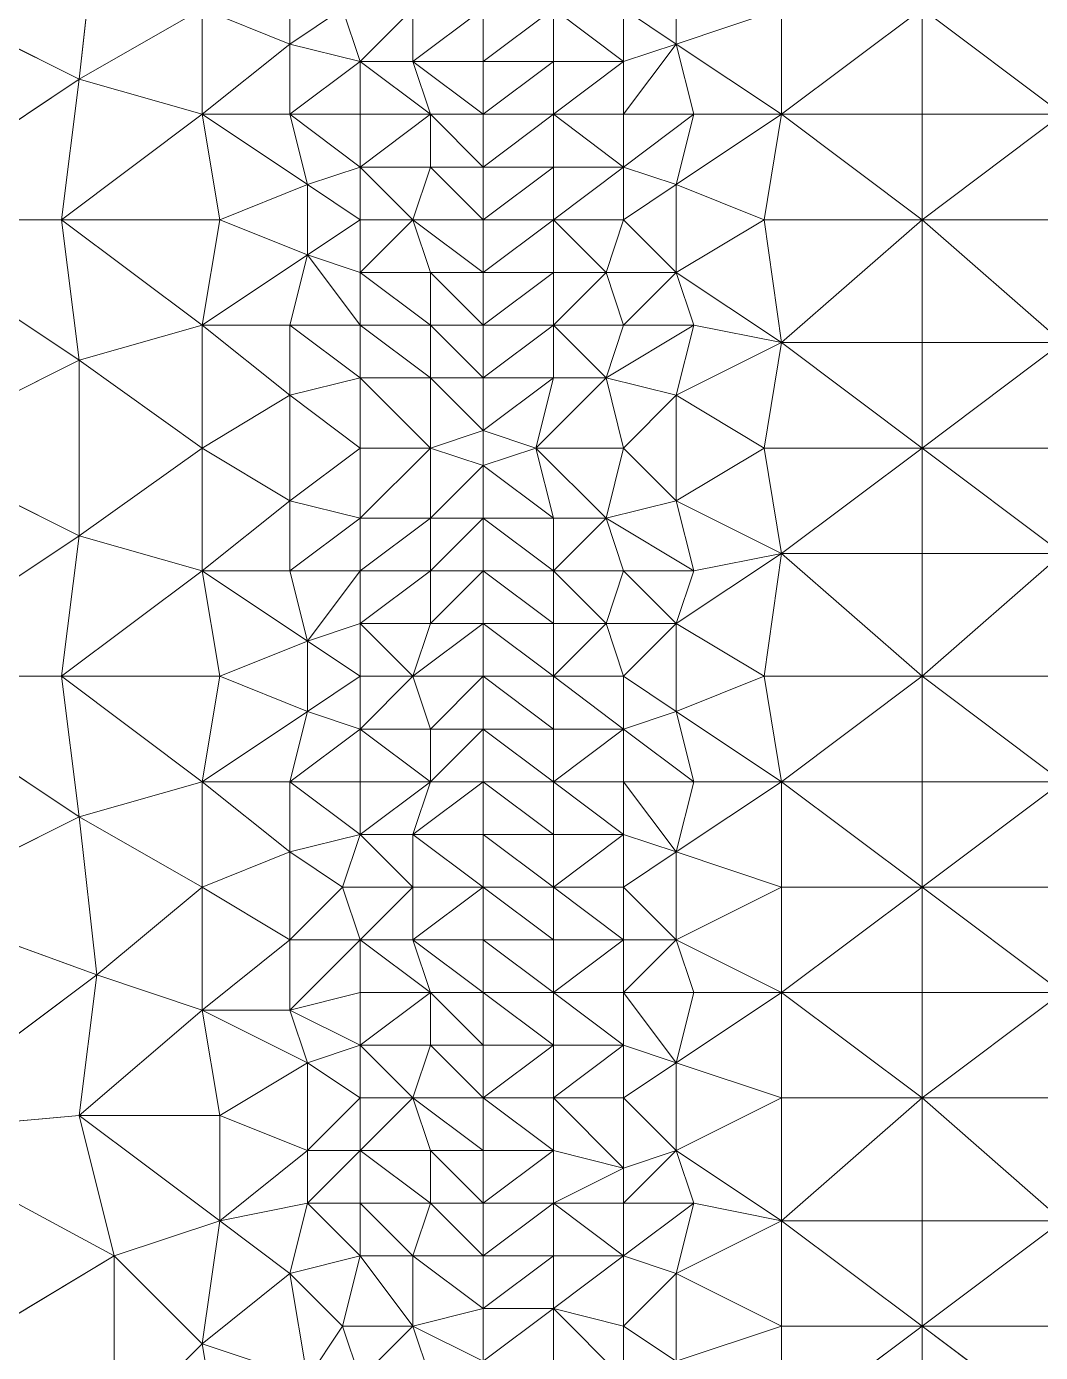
# Model space of a CAD drawing. Header units: metres. Extents: x 0 to 8, y 0 to 4.
# Drawn here: x 0.74 to 1.317, y 2.485 to 3.24 of the extents above; entities that cross this region are included whole.
import ezdxf

# ---------------------------------------------------------------- set-up
doc = ezdxf.new("R2010")
doc.units = ezdxf.units.M
doc.header["$MEASUREMENT"] = 0
for name, color, linetype, lineweight in [('DL_FE_MESH', 134, 'Continuous', 0), ('DL_FE_MESH_CELLS_4', 132, 'Continuous', 0), ('DL_FE_MESH_CELLS_6', 132, 'Continuous', 0), ('DL_TOPOLOGY', 7, 'Continuous', 0)]:
    doc.layers.add(name, color=color, linetype=linetype, lineweight=lineweight)

msp = doc.modelspace()

# ---------------------------------------------------------------- linework, layer by layer
at = {"layer": 'DL_FE_MESH'}
for p, q in [((0.78, 3.3), (0.77, 3.21)), ((0.89, 3.28), (0.89, 3.23)), ((1.11, 3.28), (1.11, 3.23)), ((0.77, 3.21), (0.67, 3.26)), ((0.77, 3.21), (0.84, 3.25)), ((0.84, 3.19), (0.84, 3.25)), ((0.89, 3.23), (0.84, 3.25)), ((0.89, 3.23), (0.92, 3.25)), ((0.93, 3.22), (0.92, 3.25)), ((0.96, 3.25), (0.93, 3.22)), ((0.96, 3.22), (1, 3.25)), ((0.96, 3.25), (0.96, 3.22)), ((1.04, 3.25), (1, 3.22)), ((1.04, 3.22), (1.04, 3.25)), ((1.08, 3.22), (1.04, 3.25)), ((1.08, 3.22), (1.08, 3.25)), ((1.11, 3.23), (1.08, 3.25)), ((1.11, 3.23), (1.17, 3.25)), ((1.17, 3.19), (1.17, 3.25)), ((1.25, 3.25), (1.17, 3.19)), ((1.25, 3.19), (1.25, 3.25)), ((1.33, 3.19), (1.25, 3.25)), ((0.89, 3.23), (0.84, 3.19)), ((0.89, 3.19), (0.89, 3.23)), ((0.93, 3.22), (0.89, 3.23)), ((1.08, 3.22), (1.11, 3.23)), ((1.11, 3.23), (1.08, 3.19)), ((1.12, 3.19), (1.11, 3.23)), ((1.17, 3.19), (1.11, 3.23)), ((0.93, 3.22), (0.89, 3.19)), ((0.93, 3.19), (0.93, 3.22)), ((0.93, 3.22), (0.96, 3.22)), ((0.97, 3.19), (0.93, 3.22)), ((1, 3.22), (0.96, 3.22)), ((0.96, 3.22), (1, 3.19)), ((0.96, 3.22), (0.97, 3.19)), ((1, 3.22), (1.04, 3.22)), ((1.04, 3.22), (1, 3.19)), ((1.04, 3.19), (1.04, 3.22)), ((1.04, 3.22), (1.08, 3.22)), ((1.08, 3.22), (1.04, 3.19)), ((1.08, 3.19), (1.08, 3.22)), ((0.65, 3.13), (0.77, 3.21)), ((0.77, 3.21), (0.76, 3.13)), ((0.84, 3.19), (0.77, 3.21)), ((0.84, 3.19), (0.76, 3.13)), ((0.85, 3.13), (0.84, 3.19)), ((0.84, 3.19), (0.89, 3.19)), ((0.9, 3.15), (0.84, 3.19)), ((0.9, 3.15), (0.89, 3.19)), ((0.89, 3.19), (0.93, 3.19)), ((0.93, 3.16), (0.89, 3.19)), ((0.93, 3.16), (0.93, 3.19)), ((0.93, 3.19), (0.97, 3.19)), ((0.97, 3.19), (0.93, 3.16)), ((1, 3.19), (0.97, 3.19)), ((0.97, 3.19), (1, 3.16)), ((0.97, 3.19), (0.97, 3.16)), ((1, 3.19), (1.04, 3.19)), ((1.04, 3.19), (1, 3.16)), ((1.04, 3.16), (1.04, 3.19)), ((1.04, 3.19), (1.08, 3.19)), ((1.08, 3.16), (1.04, 3.19)), ((1.08, 3.16), (1.08, 3.19)), ((1.08, 3.19), (1.12, 3.19)), ((1.12, 3.19), (1.08, 3.16)), ((1.11, 3.15), (1.12, 3.19)), ((1.11, 3.15), (1.17, 3.19)), ((1.12, 3.19), (1.17, 3.19)), ((1.16, 3.13), (1.17, 3.19)), ((1.17, 3.19), (1.25, 3.19)), ((1.25, 3.13), (1.17, 3.19)), ((1.25, 3.13), (1.25, 3.19)), ((1.25, 3.19), (1.33, 3.19)), ((1.33, 3.19), (1.25, 3.13)), ((0.9, 3.15), (0.93, 3.16)), ((0.93, 3.13), (0.93, 3.16)), ((0.93, 3.16), (0.97, 3.16)), ((0.96, 3.13), (0.93, 3.16)), ((0.97, 3.16), (0.96, 3.13)), ((1, 3.16), (0.97, 3.16)), ((0.97, 3.16), (1, 3.13)), ((1, 3.16), (1.04, 3.16)), ((1.04, 3.16), (1, 3.13)), ((1.04, 3.13), (1.04, 3.16)), ((1.04, 3.16), (1.08, 3.16)), ((1.08, 3.16), (1.04, 3.13)), ((1.08, 3.13), (1.08, 3.16)), ((1.08, 3.16), (1.11, 3.15)), ((0.85, 3.13), (0.9, 3.15)), ((0.9, 3.15), (0.9, 3.11)), ((0.93, 3.13), (0.9, 3.15)), ((1.08, 3.13), (1.11, 3.15)), ((1.11, 3.15), (1.11, 3.1)), ((1.16, 3.13), (1.11, 3.15)), ((0.65, 3.13), (0.76, 3.13)), ((0.77, 3.05), (0.65, 3.13)), ((0.76, 3.13), (0.85, 3.13)), ((0.77, 3.05), (0.76, 3.13)), ((0.84, 3.07), (0.76, 3.13)), ((0.84, 3.07), (0.85, 3.13)), ((0.9, 3.11), (0.85, 3.13)), ((0.9, 3.11), (0.93, 3.13)), ((0.93, 3.1), (0.93, 3.13)), ((0.93, 3.13), (0.96, 3.13)), ((0.96, 3.13), (0.93, 3.1)), ((1, 3.13), (0.96, 3.13)), ((0.96, 3.13), (1, 3.1)), ((0.96, 3.13), (0.97, 3.1)), ((1, 3.13), (1.04, 3.13)), ((1.04, 3.13), (1, 3.1)), ((1.04, 3.1), (1.04, 3.13)), ((1.04, 3.13), (1.08, 3.13)), ((1.07, 3.1), (1.04, 3.13)), ((1.07, 3.1), (1.08, 3.13)), ((1.11, 3.1), (1.08, 3.13)), ((1.11, 3.1), (1.16, 3.13)), ((1.17, 3.06), (1.16, 3.13)), ((1.16, 3.13), (1.25, 3.13)), ((1.25, 3.13), (1.17, 3.06)), ((1.25, 3.06), (1.25, 3.13)), ((1.25, 3.13), (1.34, 3.13)), ((1.33, 3.06), (1.25, 3.13)), ((0.84, 3.07), (0.9, 3.11)), ((0.89, 3.07), (0.9, 3.11)), ((0.93, 3.07), (0.9, 3.11)), ((0.93, 3.1), (0.9, 3.11)), ((0.93, 3.07), (0.93, 3.1)), ((0.93, 3.1), (0.97, 3.1)), ((0.97, 3.07), (0.93, 3.1)), ((1, 3.1), (0.97, 3.1)), ((0.97, 3.1), (1, 3.07)), ((0.97, 3.1), (0.97, 3.07)), ((1, 3.1), (1.04, 3.1)), ((1.04, 3.1), (1, 3.07)), ((1.04, 3.07), (1.04, 3.1)), ((1.04, 3.1), (1.07, 3.1)), ((1.07, 3.1), (1.04, 3.07)), ((1.08, 3.07), (1.07, 3.1)), ((1.07, 3.1), (1.11, 3.1)), ((1.11, 3.1), (1.08, 3.07)), ((1.12, 3.07), (1.11, 3.1)), ((1.17, 3.06), (1.11, 3.1)), ((0.77, 3.05), (0.84, 3.07)), ((0.84, 3), (0.84, 3.07)), ((0.84, 3.07), (0.89, 3.07)), ((0.89, 3.03), (0.84, 3.07)), ((0.89, 3.03), (0.89, 3.07)), ((0.89, 3.07), (0.93, 3.07)), ((0.93, 3.04), (0.89, 3.07)), ((0.93, 3.04), (0.93, 3.07)), ((0.93, 3.07), (0.97, 3.07)), ((0.97, 3.04), (0.93, 3.07)), ((1, 3.07), (0.97, 3.07)), ((0.97, 3.07), (1, 3.04)), ((0.97, 3.07), (0.97, 3.04)), ((1, 3.07), (1.04, 3.07)), ((1.04, 3.07), (1, 3.04)), ((1.04, 3.04), (1.04, 3.07)), ((1.04, 3.07), (1.08, 3.07)), ((1.07, 3.04), (1.04, 3.07)), ((1.07, 3.04), (1.08, 3.07)), ((1.12, 3.07), (1.07, 3.04)), ((1.08, 3.07), (1.12, 3.07)), ((1.11, 3.03), (1.12, 3.07)), ((1.12, 3.07), (1.17, 3.06)), ((1.11, 3.03), (1.17, 3.06)), ((1.16, 3), (1.17, 3.06)), ((1.17, 3.06), (1.25, 3.06)), ((1.25, 3), (1.17, 3.06)), ((1.25, 3), (1.25, 3.06)), ((1.25, 3.06), (1.33, 3.06)), ((1.33, 3.06), (1.25, 3)), ((0.67, 3), (0.77, 3.05)), ((0.77, 3.05), (0.77, 2.95)), ((0.84, 3), (0.77, 3.05)), ((0.89, 3.03), (0.93, 3.04)), ((0.93, 3), (0.93, 3.04)), ((0.93, 3.04), (0.97, 3.04)), ((0.97, 3), (0.93, 3.04)), ((0.97, 3.04), (1, 3.01)), ((1, 3.04), (0.97, 3.04)), ((0.97, 3.04), (0.97, 3)), ((1, 3.04), (1.04, 3.04)), ((1, 3.01), (1.04, 3.04)), ((1.03, 3), (1.04, 3.04)), ((1.07, 3.04), (1.03, 3)), ((1.04, 3.04), (1.07, 3.04)), ((1.08, 3), (1.07, 3.04)), ((1.07, 3.04), (1.11, 3.03)), ((0.84, 3), (0.89, 3.03)), ((0.89, 3.03), (0.89, 2.97)), ((0.93, 3), (0.89, 3.03)), ((1.08, 3), (1.11, 3.03)), ((1.11, 3.03), (1.11, 2.97)), ((1.16, 3), (1.11, 3.03)), ((1, 3.01), (0.97, 3)), ((1, 3.01), (1.03, 3)), ((0.67, 3), (0.77, 2.95)), ((0.77, 2.95), (0.84, 3)), ((0.84, 2.93), (0.84, 3)), ((0.84, 3), (0.89, 2.97)), ((0.89, 2.97), (0.93, 3)), ((0.93, 2.96), (0.93, 3)), ((0.93, 3), (0.97, 3)), ((0.97, 3), (0.93, 2.96)), ((1, 2.99), (0.97, 3)), ((0.97, 3), (0.97, 2.96)), ((1, 2.99), (1.03, 3)), ((1.04, 2.96), (1.03, 3)), ((1.03, 3), (1.08, 3)), ((1.07, 2.96), (1.03, 3)), ((1.07, 2.96), (1.08, 3)), ((1.11, 2.97), (1.08, 3)), ((1.11, 2.97), (1.16, 3)), ((1.17, 2.94), (1.16, 3)), ((1.16, 3), (1.25, 3)), ((1.25, 3), (1.17, 2.94)), ((1.25, 2.94), (1.25, 3)), ((1.25, 3), (1.34, 3)), ((1.33, 2.94), (1.25, 3)), ((1, 2.99), (0.97, 2.96)), ((1.04, 2.96), (1, 2.99)), ((0.84, 2.93), (0.89, 2.97)), ((0.89, 2.93), (0.89, 2.97)), ((0.93, 2.96), (0.89, 2.97)), ((1.07, 2.96), (1.11, 2.97)), ((1.12, 2.93), (1.11, 2.97)), ((1.17, 2.94), (1.11, 2.97)), ((0.93, 2.96), (0.89, 2.93)), ((0.93, 2.93), (0.93, 2.96)), ((0.93, 2.96), (0.97, 2.96)), ((0.97, 2.96), (0.93, 2.93)), ((0.97, 2.93), (1, 2.96)), ((1, 2.96), (0.97, 2.96)), ((0.97, 2.96), (0.97, 2.93)), ((1, 2.96), (1.04, 2.96)), ((1.04, 2.93), (1, 2.96)), ((1.04, 2.93), (1.04, 2.96)), ((1.04, 2.96), (1.07, 2.96)), ((1.07, 2.96), (1.04, 2.93)), ((1.08, 2.93), (1.07, 2.96)), ((1.12, 2.93), (1.07, 2.96)), ((0.77, 2.95), (0.65, 2.87)), ((0.76, 2.87), (0.77, 2.95)), ((0.84, 2.93), (0.77, 2.95)), ((1.11, 2.9), (1.17, 2.94)), ((1.12, 2.93), (1.17, 2.94)), ((1.16, 2.87), (1.17, 2.94)), ((1.17, 2.94), (1.25, 2.94)), ((1.25, 2.87), (1.17, 2.94)), ((1.25, 2.87), (1.25, 2.94)), ((1.25, 2.94), (1.33, 2.94)), ((1.33, 2.94), (1.25, 2.87)), ((0.84, 2.93), (0.76, 2.87)), ((0.85, 2.87), (0.84, 2.93)), ((0.84, 2.93), (0.89, 2.93)), ((0.9, 2.89), (0.84, 2.93)), ((0.9, 2.89), (0.89, 2.93)), ((0.89, 2.93), (0.93, 2.93)), ((0.93, 2.93), (0.9, 2.89)), ((0.93, 2.9), (0.93, 2.93)), ((0.93, 2.93), (0.97, 2.93)), ((0.97, 2.93), (0.93, 2.9)), ((0.97, 2.9), (1, 2.93)), ((1, 2.93), (0.97, 2.93)), ((0.97, 2.93), (0.97, 2.9)), ((1, 2.93), (1.04, 2.93)), ((1.04, 2.9), (1, 2.93)), ((1.04, 2.9), (1.04, 2.93)), ((1.04, 2.93), (1.08, 2.93)), ((1.07, 2.9), (1.04, 2.93)), ((1.07, 2.9), (1.08, 2.93)), ((1.08, 2.93), (1.12, 2.93)), ((1.11, 2.9), (1.08, 2.93)), ((1.11, 2.9), (1.12, 2.93)), ((0.9, 2.89), (0.93, 2.9)), ((0.93, 2.87), (0.93, 2.9)), ((0.93, 2.9), (0.97, 2.9)), ((0.96, 2.87), (0.93, 2.9)), ((0.96, 2.87), (1, 2.9)), ((0.97, 2.9), (0.96, 2.87)), ((1, 2.9), (0.97, 2.9)), ((1, 2.9), (1.04, 2.9)), ((1.04, 2.87), (1, 2.9)), ((1.04, 2.87), (1.04, 2.9)), ((1.04, 2.9), (1.07, 2.9)), ((1.07, 2.9), (1.04, 2.87)), ((1.08, 2.87), (1.07, 2.9)), ((1.07, 2.9), (1.11, 2.9)), ((1.08, 2.87), (1.11, 2.9)), ((1.11, 2.9), (1.11, 2.85)), ((1.16, 2.87), (1.11, 2.9)), ((0.85, 2.87), (0.9, 2.89)), ((0.9, 2.89), (0.9, 2.85)), ((0.93, 2.87), (0.9, 2.89)), ((0.65, 2.87), (0.76, 2.87)), ((0.77, 2.79), (0.65, 2.87)), ((0.76, 2.87), (0.77, 2.79)), ((0.84, 2.81), (0.76, 2.87)), ((0.85, 2.87), (0.76, 2.87)), ((0.84, 2.81), (0.85, 2.87)), ((0.9, 2.85), (0.85, 2.87)), ((0.9, 2.85), (0.93, 2.87)), ((0.93, 2.84), (0.93, 2.87)), ((0.93, 2.87), (0.96, 2.87)), ((0.96, 2.87), (0.93, 2.84)), ((1, 2.87), (0.96, 2.87)), ((0.96, 2.87), (0.97, 2.84)), ((0.97, 2.84), (1, 2.87)), ((1, 2.87), (1.04, 2.87)), ((1.04, 2.84), (1, 2.87)), ((1.04, 2.84), (1.04, 2.87)), ((1.04, 2.87), (1.08, 2.87)), ((1.08, 2.84), (1.04, 2.87)), ((1.08, 2.84), (1.08, 2.87)), ((1.11, 2.85), (1.08, 2.87)), ((1.11, 2.85), (1.16, 2.87)), ((1.17, 2.81), (1.16, 2.87)), ((1.16, 2.87), (1.25, 2.87)), ((1.25, 2.87), (1.17, 2.81)), ((1.25, 2.81), (1.25, 2.87)), ((1.25, 2.87), (1.34, 2.87)), ((1.33, 2.81), (1.25, 2.87)), ((0.84, 2.81), (0.9, 2.85)), ((0.89, 2.81), (0.9, 2.85)), ((0.93, 2.84), (0.9, 2.85)), ((1.08, 2.84), (1.11, 2.85)), ((1.12, 2.81), (1.11, 2.85)), ((1.17, 2.81), (1.11, 2.85)), ((0.93, 2.84), (0.89, 2.81)), ((0.93, 2.81), (0.93, 2.84)), ((0.93, 2.84), (0.97, 2.84)), ((0.97, 2.81), (0.93, 2.84)), ((0.97, 2.81), (1, 2.84)), ((1, 2.84), (0.97, 2.84)), ((0.97, 2.84), (0.97, 2.81)), ((1, 2.84), (1.04, 2.84)), ((1.04, 2.81), (1, 2.84)), ((1.04, 2.81), (1.04, 2.84)), ((1.04, 2.84), (1.08, 2.84)), ((1.08, 2.84), (1.04, 2.81)), ((1.08, 2.81), (1.08, 2.84)), ((1.12, 2.81), (1.08, 2.84)), ((0.77, 2.79), (0.84, 2.81)), ((0.84, 2.75), (0.84, 2.81)), ((0.84, 2.81), (0.89, 2.81)), ((0.89, 2.77), (0.84, 2.81)), ((0.89, 2.77), (0.89, 2.81)), ((0.89, 2.81), (0.93, 2.81)), ((0.93, 2.78), (0.89, 2.81)), ((0.93, 2.78), (0.93, 2.81)), ((0.93, 2.81), (0.97, 2.81)), ((0.97, 2.81), (0.93, 2.78)), ((0.96, 2.78), (1, 2.81)), ((0.97, 2.81), (0.96, 2.78)), ((1, 2.81), (0.97, 2.81)), ((1, 2.81), (1.04, 2.81)), ((1.04, 2.78), (1, 2.81)), ((1.04, 2.78), (1.04, 2.81)), ((1.04, 2.81), (1.08, 2.81)), ((1.08, 2.78), (1.04, 2.81)), ((1.08, 2.78), (1.08, 2.81)), ((1.08, 2.81), (1.12, 2.81)), ((1.11, 2.77), (1.08, 2.81)), ((1.11, 2.77), (1.12, 2.81)), ((1.17, 2.81), (1.11, 2.77)), ((1.12, 2.81), (1.17, 2.81)), ((1.17, 2.75), (1.17, 2.81)), ((1.17, 2.81), (1.25, 2.81)), ((1.25, 2.75), (1.17, 2.81)), ((1.25, 2.75), (1.25, 2.81)), ((1.25, 2.81), (1.33, 2.81)), ((1.33, 2.81), (1.25, 2.75)), ((0.67, 2.74), (0.77, 2.79)), ((0.77, 2.79), (0.78, 2.7)), ((0.84, 2.75), (0.77, 2.79)), ((0.89, 2.77), (0.93, 2.78)), ((0.92, 2.75), (0.93, 2.78)), ((0.93, 2.78), (0.96, 2.78)), ((0.96, 2.75), (0.93, 2.78)), ((1, 2.78), (0.96, 2.78)), ((0.96, 2.78), (1, 2.75)), ((0.96, 2.78), (0.96, 2.75)), ((1, 2.78), (1.04, 2.78)), ((1.04, 2.75), (1, 2.78)), ((1.04, 2.75), (1.04, 2.78)), ((1.04, 2.78), (1.08, 2.78)), ((1.08, 2.78), (1.04, 2.75)), ((1.08, 2.75), (1.08, 2.78)), ((1.08, 2.78), (1.11, 2.77)), ((0.84, 2.75), (0.89, 2.77)), ((0.89, 2.77), (0.89, 2.72)), ((0.92, 2.75), (0.89, 2.77)), ((1.08, 2.75), (1.11, 2.77)), ((1.11, 2.77), (1.11, 2.72)), ((1.17, 2.75), (1.11, 2.77)), ((0.78, 2.7), (0.84, 2.75)), ((0.84, 2.68), (0.84, 2.75)), ((0.89, 2.72), (0.84, 2.75)), ((0.89, 2.72), (0.92, 2.75)), ((0.93, 2.72), (0.92, 2.75)), ((0.92, 2.75), (0.96, 2.75)), ((0.96, 2.75), (0.93, 2.72)), ((0.96, 2.72), (1, 2.75)), ((1, 2.75), (0.96, 2.75)), ((0.96, 2.75), (0.96, 2.72)), ((1, 2.75), (1.04, 2.75)), ((1.04, 2.72), (1, 2.75)), ((1.04, 2.72), (1.04, 2.75)), ((1.04, 2.75), (1.08, 2.75)), ((1.08, 2.72), (1.04, 2.75)), ((1.08, 2.72), (1.08, 2.75)), ((1.11, 2.72), (1.08, 2.75)), ((1.11, 2.72), (1.17, 2.75)), ((1.17, 2.69), (1.17, 2.75)), ((1.17, 2.75), (1.25, 2.75)), ((1.25, 2.75), (1.17, 2.69)), ((1.25, 2.69), (1.25, 2.75)), ((1.25, 2.75), (1.33, 2.75)), ((1.33, 2.69), (1.25, 2.75)), ((0.78, 2.7), (0.67, 2.74)), ((0.89, 2.72), (0.84, 2.68)), ((0.93, 2.72), (0.89, 2.68)), ((0.89, 2.72), (0.89, 2.68)), ((0.93, 2.72), (0.89, 2.72)), ((0.93, 2.69), (0.93, 2.72)), ((0.97, 2.69), (0.93, 2.72)), ((0.96, 2.72), (0.93, 2.72)), ((0.97, 2.69), (0.96, 2.72)), ((1, 2.72), (0.96, 2.72)), ((0.96, 2.72), (1, 2.69)), ((1, 2.72), (1.04, 2.72)), ((1.04, 2.69), (1, 2.72)), ((1.08, 2.72), (1.04, 2.69)), ((1.04, 2.72), (1.04, 2.69)), ((1.08, 2.72), (1.04, 2.72)), ((1.08, 2.69), (1.08, 2.72)), ((1.11, 2.72), (1.08, 2.69)), ((1.11, 2.72), (1.08, 2.72)), ((1.12, 2.69), (1.11, 2.72)), ((1.17, 2.69), (1.11, 2.72)), ((0.66, 2.61), (0.78, 2.7)), ((0.78, 2.7), (0.77, 2.62)), ((0.84, 2.68), (0.78, 2.7)), ((0.89, 2.68), (0.93, 2.69)), ((0.93, 2.66), (0.93, 2.69)), ((0.93, 2.69), (0.97, 2.69)), ((0.97, 2.69), (0.93, 2.66)), ((0.97, 2.66), (0.97, 2.69)), ((1, 2.69), (0.97, 2.69)), ((0.97, 2.69), (1, 2.66)), ((1, 2.69), (1.04, 2.69)), ((1.04, 2.66), (1, 2.69)), ((1.04, 2.69), (1.08, 2.69)), ((1.04, 2.69), (1.04, 2.66)), ((1.08, 2.66), (1.04, 2.69)), ((1.08, 2.66), (1.08, 2.69)), ((1.08, 2.69), (1.12, 2.69)), ((1.11, 2.65), (1.08, 2.69)), ((1.11, 2.65), (1.12, 2.69)), ((1.17, 2.69), (1.11, 2.65)), ((1.12, 2.69), (1.17, 2.69)), ((1.17, 2.63), (1.17, 2.69)), ((1.17, 2.69), (1.25, 2.69)), ((1.25, 2.63), (1.17, 2.69)), ((1.25, 2.63), (1.25, 2.69)), ((1.25, 2.69), (1.33, 2.69)), ((1.33, 2.69), (1.25, 2.63)), ((0.84, 2.68), (0.77, 2.62)), ((0.85, 2.62), (0.84, 2.68)), ((0.84, 2.68), (0.89, 2.68)), ((0.9, 2.65), (0.84, 2.68)), ((0.89, 2.68), (0.9, 2.65)), ((0.93, 2.66), (0.89, 2.68)), ((0.9, 2.65), (0.93, 2.66)), ((0.93, 2.66), (0.97, 2.66)), ((0.93, 2.66), (0.93, 2.63)), ((0.96, 2.63), (0.93, 2.66)), ((0.96, 2.63), (0.97, 2.66)), ((1, 2.66), (0.97, 2.66)), ((0.97, 2.66), (1, 2.63)), ((1, 2.66), (1.04, 2.66)), ((1.04, 2.66), (1, 2.63)), ((1.04, 2.66), (1.08, 2.66)), ((1.08, 2.66), (1.04, 2.63)), ((1.04, 2.66), (1.04, 2.63)), ((1.08, 2.63), (1.08, 2.66)), ((1.08, 2.66), (1.11, 2.65)), ((0.85, 2.62), (0.9, 2.65)), ((0.9, 2.65), (0.9, 2.6)), ((0.93, 2.63), (0.9, 2.65)), ((1.08, 2.63), (1.11, 2.65)), ((1.11, 2.65), (1.11, 2.6)), ((1.17, 2.63), (1.11, 2.65)), ((0.9, 2.6), (0.93, 2.63)), ((0.93, 2.63), (0.96, 2.63)), ((0.93, 2.6), (0.93, 2.63)), ((0.96, 2.63), (0.93, 2.6)), ((1, 2.63), (0.96, 2.63)), ((0.96, 2.63), (1, 2.6)), ((0.96, 2.63), (0.97, 2.6)), ((1, 2.63), (1.04, 2.63)), ((1.04, 2.6), (1, 2.63)), ((1.04, 2.63), (1.08, 2.63)), ((1.04, 2.6), (1.04, 2.63)), ((1.08, 2.59), (1.04, 2.63)), ((1.08, 2.59), (1.08, 2.63)), ((1.11, 2.6), (1.08, 2.63)), ((1.11, 2.6), (1.17, 2.63)), ((1.17, 2.56), (1.17, 2.63)), ((1.17, 2.63), (1.25, 2.63)), ((1.25, 2.63), (1.17, 2.56)), ((1.25, 2.56), (1.25, 2.63)), ((1.25, 2.63), (1.33, 2.63)), ((1.33, 2.56), (1.25, 2.63)), ((0.66, 2.61), (0.77, 2.62)), ((0.77, 2.62), (0.85, 2.62)), ((0.77, 2.62), (0.79, 2.54)), ((0.85, 2.56), (0.77, 2.62)), ((0.85, 2.56), (0.85, 2.62)), ((0.9, 2.6), (0.85, 2.62)), ((0.79, 2.54), (0.66, 2.61)), ((0.85, 2.56), (0.9, 2.6)), ((0.93, 2.6), (0.9, 2.57)), ((0.9, 2.6), (0.9, 2.57)), ((0.93, 2.6), (0.9, 2.6)), ((0.93, 2.57), (0.93, 2.6)), ((0.93, 2.6), (0.97, 2.6)), ((0.97, 2.57), (0.93, 2.6)), ((1, 2.6), (0.97, 2.6)), ((0.97, 2.6), (1, 2.57)), ((0.97, 2.6), (0.97, 2.57)), ((1, 2.6), (1.04, 2.6)), ((1.04, 2.6), (1, 2.57)), ((1.04, 2.57), (1.04, 2.6)), ((1.04, 2.6), (1.08, 2.59)), ((1.11, 2.6), (1.08, 2.57)), ((1.11, 2.6), (1.08, 2.59)), ((1.12, 2.57), (1.11, 2.6)), ((1.17, 2.56), (1.11, 2.6)), ((1.08, 2.59), (1.04, 2.57)), ((1.08, 2.59), (1.08, 2.57)), ((0.85, 2.56), (0.9, 2.57)), ((0.89, 2.53), (0.9, 2.57)), ((0.9, 2.57), (0.93, 2.57)), ((0.93, 2.54), (0.9, 2.57)), ((0.93, 2.54), (0.93, 2.57)), ((0.93, 2.57), (0.97, 2.57)), ((0.96, 2.54), (0.93, 2.57)), ((0.97, 2.57), (0.96, 2.54)), ((1, 2.57), (0.97, 2.57)), ((0.97, 2.57), (1, 2.54)), ((1, 2.57), (1.04, 2.57)), ((1.04, 2.57), (1, 2.54)), ((1.04, 2.54), (1.04, 2.57)), ((1.04, 2.57), (1.08, 2.57)), ((1.08, 2.54), (1.04, 2.57)), ((1.08, 2.57), (1.12, 2.57)), ((1.08, 2.54), (1.08, 2.57)), ((1.12, 2.57), (1.08, 2.54)), ((1.11, 2.53), (1.12, 2.57)), ((1.12, 2.57), (1.17, 2.56)), ((0.79, 2.54), (0.85, 2.56)), ((0.85, 2.56), (0.84, 2.49)), ((0.89, 2.53), (0.85, 2.56)), ((1.11, 2.53), (1.17, 2.56)), ((1.17, 2.5), (1.17, 2.56)), ((1.17, 2.56), (1.25, 2.56)), ((1.25, 2.5), (1.17, 2.56)), ((1.25, 2.5), (1.25, 2.56)), ((1.25, 2.56), (1.33, 2.56)), ((1.33, 2.56), (1.25, 2.5)), ((0.69, 2.48), (0.79, 2.54)), ((0.79, 2.54), (0.79, 2.44)), ((0.84, 2.49), (0.79, 2.54)), ((0.89, 2.53), (0.93, 2.54)), ((0.92, 2.5), (0.93, 2.54)), ((0.93, 2.54), (0.96, 2.54)), ((0.96, 2.5), (0.93, 2.54)), ((1, 2.54), (0.96, 2.54)), ((0.96, 2.54), (1, 2.51)), ((0.96, 2.54), (0.96, 2.5)), ((1, 2.54), (1.04, 2.54)), ((1.04, 2.54), (1, 2.51)), ((1.04, 2.51), (1.04, 2.54)), ((1.04, 2.54), (1.08, 2.54)), ((1.08, 2.54), (1.04, 2.51)), ((1.08, 2.5), (1.08, 2.54)), ((1.08, 2.54), (1.11, 2.53)), ((0.84, 2.49), (0.89, 2.53)), ((0.89, 2.53), (0.9, 2.47)), ((0.92, 2.5), (0.89, 2.53)), ((1.08, 2.5), (1.11, 2.53)), ((1.11, 2.53), (1.11, 2.48)), ((1.17, 2.5), (1.11, 2.53)), ((1, 2.51), (0.96, 2.5)), ((1, 2.51), (1.04, 2.51)), ((1.04, 2.51), (1, 2.48)), ((1.04, 2.48), (1.04, 2.51)), ((1.04, 2.51), (1.08, 2.5)), ((1.08, 2.47), (1.04, 2.51)), ((0.9, 2.47), (0.92, 2.5)), ((0.93, 2.47), (0.92, 2.5)), ((0.92, 2.5), (0.96, 2.5)), ((0.96, 2.5), (0.93, 2.47)), ((0.96, 2.5), (1, 2.48)), ((0.96, 2.5), (0.97, 2.47)), ((1.08, 2.47), (1.08, 2.5)), ((1.11, 2.48), (1.08, 2.5)), ((1.11, 2.48), (1.17, 2.5)), ((1.17, 2.44), (1.17, 2.5)), ((1.17, 2.5), (1.25, 2.5)), ((1.25, 2.5), (1.17, 2.44)), ((1.25, 2.44), (1.25, 2.5)), ((1.25, 2.5), (1.33, 2.5)), ((1.33, 2.44), (1.25, 2.5)), ((0.79, 2.44), (0.84, 2.49)), ((0.85, 2.43), (0.84, 2.49)), ((0.84, 2.49), (0.9, 2.47))]:
    msp.add_line(p, q, dxfattribs=at)
at = {"layer": 'DL_FE_MESH_CELLS_4'}
for points in [[(0.67, 3.26), (0.77, 3.21), (0.78, 3.3)], [(0.78, 3.3), (0.77, 3.21), (0.84, 3.25)], [(0.84, 3.25), (0.89, 3.23), (0.89, 3.28)], [(0.89, 3.28), (0.89, 3.23), (0.92, 3.25)], [(0.77, 3.21), (0.67, 3.26), (0.65, 3.13)], [(0.77, 3.21), (0.84, 3.19), (0.84, 3.25)], [(0.84, 3.25), (0.84, 3.19), (0.89, 3.23)], [(0.89, 3.23), (0.93, 3.22), (0.92, 3.25)], [(0.92, 3.25), (0.93, 3.22), (0.96, 3.25)], [(0.96, 3.25), (0.93, 3.22), (0.96, 3.22)], [(0.96, 3.22), (1, 3.25), (0.96, 3.25)], [(0.89, 3.23), (0.84, 3.19), (0.89, 3.19)], [(0.89, 3.23), (0.89, 3.19), (0.93, 3.22)], [(0.93, 3.22), (0.89, 3.19), (0.93, 3.19)], [(0.93, 3.22), (0.93, 3.19), (0.97, 3.19)], [(0.93, 3.22), (0.97, 3.19), (0.96, 3.22)], [(1, 3.19), (0.96, 3.22), (0.97, 3.19)], [(0.77, 3.21), (0.65, 3.13), (0.76, 3.13)], [(0.77, 3.21), (0.76, 3.13), (0.84, 3.19)], [(0.84, 3.19), (0.76, 3.13), (0.85, 3.13)], [(0.84, 3.19), (0.85, 3.13), (0.9, 3.15)], [(0.84, 3.19), (0.9, 3.15), (0.89, 3.19)], [(0.89, 3.19), (0.9, 3.15), (0.93, 3.16)], [(0.89, 3.19), (0.93, 3.16), (0.93, 3.19)], [(0.97, 3.19), (0.93, 3.16), (0.97, 3.16)], [(0.93, 3.19), (0.93, 3.16), (0.97, 3.19)], [(1, 3.16), (0.97, 3.19), (0.97, 3.16)], [(0.9, 3.15), (0.93, 3.13), (0.93, 3.16)], [(0.93, 3.16), (0.93, 3.13), (0.96, 3.13)], [(0.93, 3.16), (0.96, 3.13), (0.97, 3.16)], [(1, 3.13), (0.97, 3.16), (0.96, 3.13)], [(0.85, 3.13), (0.9, 3.11), (0.9, 3.15)], [(0.9, 3.15), (0.9, 3.11), (0.93, 3.13)], [(0.77, 3.05), (0.65, 3.13), (0.67, 3)], [(0.76, 3.13), (0.65, 3.13), (0.77, 3.05)], [(0.76, 3.13), (0.77, 3.05), (0.84, 3.07)], [(0.76, 3.13), (0.84, 3.07), (0.85, 3.13)], [(0.9, 3.11), (0.85, 3.13), (0.84, 3.07)], [(0.9, 3.11), (0.93, 3.1), (0.93, 3.13)], [(0.96, 3.13), (0.93, 3.1), (0.97, 3.1)], [(0.93, 3.13), (0.93, 3.1), (0.96, 3.13)], [(1, 3.1), (0.96, 3.13), (0.97, 3.1)], [(0.9, 3.11), (0.84, 3.07), (0.89, 3.07)], [(0.9, 3.11), (0.89, 3.07), (0.93, 3.07)], [(0.9, 3.11), (0.93, 3.07), (0.93, 3.1)], [(0.93, 3.1), (0.93, 3.07), (0.97, 3.07)], [(0.93, 3.1), (0.97, 3.07), (0.97, 3.1)], [(1, 3.07), (0.97, 3.1), (0.97, 3.07)], [(0.77, 3.05), (0.84, 3), (0.84, 3.07)], [(0.89, 3.03), (0.84, 3.07), (0.84, 3)], [(0.89, 3.07), (0.84, 3.07), (0.89, 3.03)], [(0.89, 3.07), (0.89, 3.03), (0.93, 3.04)], [(0.89, 3.07), (0.93, 3.04), (0.93, 3.07)], [(0.93, 3.07), (0.93, 3.04), (0.97, 3.04)], [(0.93, 3.07), (0.97, 3.04), (0.97, 3.07)], [(1, 3.04), (0.97, 3.07), (0.97, 3.04)], [(0.67, 3), (0.77, 2.95), (0.77, 3.05)], [(0.77, 3.05), (0.77, 2.95), (0.84, 3)], [(0.89, 3.03), (0.93, 3), (0.93, 3.04)], [(0.93, 3.04), (0.93, 3), (0.97, 3)], [(0.93, 3.04), (0.97, 3), (0.97, 3.04)], [(0.97, 3), (1, 3.01), (0.97, 3.04)], [(0.84, 3), (0.89, 2.97), (0.89, 3.03)], [(0.89, 3.03), (0.89, 2.97), (0.93, 3)], [(0.67, 3), (0.65, 2.87), (0.77, 2.95)], [(0.77, 2.95), (0.84, 2.93), (0.84, 3)], [(0.89, 2.97), (0.84, 3), (0.84, 2.93)], [(0.89, 2.97), (0.93, 2.96), (0.93, 3)], [(0.97, 3), (0.93, 2.96), (0.97, 2.96)], [(0.93, 3), (0.93, 2.96), (0.97, 3)], [(0.97, 2.96), (1, 2.99), (0.97, 3)], [(0.89, 2.97), (0.84, 2.93), (0.89, 2.93)], [(0.89, 2.97), (0.89, 2.93), (0.93, 2.96)], [(0.93, 2.96), (0.89, 2.93), (0.93, 2.93)], [(0.97, 2.96), (0.93, 2.93), (0.97, 2.93)], [(0.93, 2.96), (0.93, 2.93), (0.97, 2.96)], [(0.97, 2.93), (1, 2.96), (0.97, 2.96)], [(0.77, 2.95), (0.65, 2.87), (0.76, 2.87)], [(0.77, 2.95), (0.76, 2.87), (0.84, 2.93)], [(0.84, 2.93), (0.76, 2.87), (0.85, 2.87)], [(0.84, 2.93), (0.85, 2.87), (0.9, 2.89)], [(0.84, 2.93), (0.9, 2.89), (0.89, 2.93)], [(0.89, 2.93), (0.9, 2.89), (0.93, 2.93)], [(0.93, 2.93), (0.9, 2.89), (0.93, 2.9)], [(0.97, 2.93), (0.93, 2.9), (0.97, 2.9)], [(0.93, 2.93), (0.93, 2.9), (0.97, 2.93)], [(0.97, 2.9), (1, 2.93), (0.97, 2.93)], [(0.9, 2.89), (0.93, 2.87), (0.93, 2.9)], [(0.93, 2.9), (0.93, 2.87), (0.96, 2.87)], [(0.93, 2.9), (0.96, 2.87), (0.97, 2.9)], [(0.96, 2.87), (1, 2.9), (0.97, 2.9)], [(0.85, 2.87), (0.9, 2.85), (0.9, 2.89)], [(0.9, 2.89), (0.9, 2.85), (0.93, 2.87)], [(0.77, 2.79), (0.65, 2.87), (0.67, 2.74)], [(0.76, 2.87), (0.65, 2.87), (0.77, 2.79)], [(0.76, 2.87), (0.77, 2.79), (0.84, 2.81)], [(0.76, 2.87), (0.84, 2.81), (0.85, 2.87)], [(0.9, 2.85), (0.85, 2.87), (0.84, 2.81)], [(0.9, 2.85), (0.93, 2.84), (0.93, 2.87)], [(0.96, 2.87), (0.93, 2.84), (0.97, 2.84)], [(0.93, 2.87), (0.93, 2.84), (0.96, 2.87)], [(0.97, 2.84), (1, 2.87), (0.96, 2.87)], [(0.9, 2.85), (0.84, 2.81), (0.89, 2.81)], [(0.9, 2.85), (0.89, 2.81), (0.93, 2.84)], [(0.93, 2.84), (0.89, 2.81), (0.93, 2.81)], [(0.93, 2.84), (0.93, 2.81), (0.97, 2.81)], [(0.93, 2.84), (0.97, 2.81), (0.97, 2.84)], [(0.97, 2.81), (1, 2.84), (0.97, 2.84)], [(0.77, 2.79), (0.84, 2.75), (0.84, 2.81)], [(0.84, 2.81), (0.84, 2.75), (0.89, 2.77)], [(0.84, 2.81), (0.89, 2.77), (0.89, 2.81)], [(0.89, 2.81), (0.89, 2.77), (0.93, 2.78)], [(0.89, 2.81), (0.93, 2.78), (0.93, 2.81)], [(0.97, 2.81), (0.93, 2.78), (0.96, 2.78)], [(0.93, 2.81), (0.93, 2.78), (0.97, 2.81)], [(0.96, 2.78), (1, 2.81), (0.97, 2.81)], [(0.67, 2.74), (0.78, 2.7), (0.77, 2.79)], [(0.77, 2.79), (0.78, 2.7), (0.84, 2.75)], [(0.89, 2.77), (0.92, 2.75), (0.93, 2.78)], [(0.93, 2.78), (0.92, 2.75), (0.96, 2.75)], [(0.93, 2.78), (0.96, 2.75), (0.96, 2.78)], [(1, 2.75), (0.96, 2.78), (0.96, 2.75)], [(0.84, 2.75), (0.89, 2.72), (0.89, 2.77)], [(0.89, 2.77), (0.89, 2.72), (0.92, 2.75)], [(0.78, 2.7), (0.84, 2.68), (0.84, 2.75)], [(0.84, 2.75), (0.84, 2.68), (0.89, 2.72)], [(0.89, 2.72), (0.93, 2.72), (0.92, 2.75)], [(0.92, 2.75), (0.93, 2.72), (0.96, 2.75)], [(0.96, 2.75), (0.93, 2.72), (0.96, 2.72)], [(0.96, 2.72), (1, 2.75), (0.96, 2.75)], [(0.78, 2.7), (0.67, 2.74), (0.66, 2.61)], [(0.89, 2.72), (0.84, 2.68), (0.89, 2.68)], [(0.93, 2.72), (0.89, 2.68), (0.93, 2.69)], [(0.89, 2.72), (0.89, 2.68), (0.93, 2.72)], [(0.93, 2.72), (0.93, 2.69), (0.97, 2.69)], [(0.93, 2.72), (0.97, 2.69), (0.96, 2.72)], [(1, 2.69), (0.96, 2.72), (0.97, 2.69)], [(0.78, 2.7), (0.66, 2.61), (0.77, 2.62)], [(0.78, 2.7), (0.77, 2.62), (0.84, 2.68)], [(0.89, 2.68), (0.93, 2.66), (0.93, 2.69)], [(0.97, 2.69), (0.93, 2.66), (0.97, 2.66)], [(0.93, 2.69), (0.93, 2.66), (0.97, 2.69)], [(1, 2.66), (0.97, 2.69), (0.97, 2.66)], [(0.84, 2.68), (0.77, 2.62), (0.85, 2.62)], [(0.9, 2.65), (0.84, 2.68), (0.85, 2.62)], [(0.89, 2.68), (0.84, 2.68), (0.9, 2.65)], [(0.89, 2.68), (0.9, 2.65), (0.93, 2.66)], [(0.9, 2.65), (0.93, 2.63), (0.93, 2.66)], [(0.93, 2.66), (0.93, 2.63), (0.96, 2.63)], [(0.93, 2.66), (0.96, 2.63), (0.97, 2.66)], [(1, 2.63), (0.97, 2.66), (0.96, 2.63)], [(0.85, 2.62), (0.9, 2.6), (0.9, 2.65)], [(0.9, 2.65), (0.9, 2.6), (0.93, 2.63)], [(0.9, 2.6), (0.93, 2.6), (0.93, 2.63)], [(0.96, 2.63), (0.93, 2.6), (0.97, 2.6)], [(0.93, 2.63), (0.93, 2.6), (0.96, 2.63)], [(1, 2.6), (0.96, 2.63), (0.97, 2.6)], [(0.77, 2.62), (0.66, 2.61), (0.79, 2.54)], [(0.77, 2.62), (0.79, 2.54), (0.85, 2.56)], [(0.77, 2.62), (0.85, 2.56), (0.85, 2.62)], [(0.9, 2.6), (0.85, 2.62), (0.85, 2.56)], [(0.79, 2.54), (0.66, 2.61), (0.69, 2.48)], [(0.9, 2.6), (0.85, 2.56), (0.9, 2.57)], [(0.93, 2.6), (0.9, 2.57), (0.93, 2.57)], [(0.9, 2.6), (0.9, 2.57), (0.93, 2.6)], [(0.93, 2.6), (0.93, 2.57), (0.97, 2.57)], [(0.93, 2.6), (0.97, 2.57), (0.97, 2.6)], [(1, 2.57), (0.97, 2.6), (0.97, 2.57)], [(0.85, 2.56), (0.89, 2.53), (0.9, 2.57)], [(0.9, 2.57), (0.89, 2.53), (0.93, 2.54)], [(0.9, 2.57), (0.93, 2.54), (0.93, 2.57)], [(0.93, 2.57), (0.93, 2.54), (0.96, 2.54)], [(0.93, 2.57), (0.96, 2.54), (0.97, 2.57)], [(1, 2.54), (0.97, 2.57), (0.96, 2.54)], [(0.79, 2.54), (0.84, 2.49), (0.85, 2.56)], [(0.85, 2.56), (0.84, 2.49), (0.89, 2.53)], [(0.69, 2.48), (0.79, 2.44), (0.79, 2.54)], [(0.79, 2.54), (0.79, 2.44), (0.84, 2.49)], [(0.89, 2.53), (0.92, 2.5), (0.93, 2.54)], [(0.93, 2.54), (0.92, 2.5), (0.96, 2.5)], [(0.93, 2.54), (0.96, 2.5), (0.96, 2.54)], [(1, 2.51), (0.96, 2.54), (0.96, 2.5)], [(0.84, 2.49), (0.9, 2.47), (0.89, 2.53)], [(0.89, 2.53), (0.9, 2.47), (0.92, 2.5)], [(0.9, 2.47), (0.93, 2.47), (0.92, 2.5)], [(0.92, 2.5), (0.93, 2.47), (0.96, 2.5)], [(0.96, 2.5), (0.93, 2.47), (0.97, 2.47)], [(1, 2.48), (0.96, 2.5), (0.97, 2.47)], [(0.79, 2.44), (0.85, 2.43), (0.84, 2.49)], [(0.9, 2.47), (0.84, 2.49), (0.85, 2.43)]]:
    msp.add_3dface(points, dxfattribs=at)
for points, invisible_edges in [([(1, 3.22), (1, 3.25), (0.96, 3.22)], 1), ([(1, 3.19), (1, 3.22), (0.96, 3.22)], 1), ([(1, 3.16), (1, 3.19), (0.97, 3.19)], 1), ([(1, 3.13), (1, 3.16), (0.97, 3.16)], 1), ([(1, 3.1), (1, 3.13), (0.96, 3.13)], 1), ([(1, 3.07), (1, 3.1), (0.97, 3.1)], 1), ([(1, 3.04), (1, 3.07), (0.97, 3.07)], 1), ([(0.97, 3.04), (1, 3.01), (1, 3.04)], 2), ([(1, 2.99), (1, 3.01), (0.97, 3)], 1), ([(0.97, 2.96), (1, 2.96), (1, 2.99)], 2), ([(1, 2.93), (1, 2.96), (0.97, 2.93)], 1), ([(1, 2.9), (1, 2.93), (0.97, 2.9)], 1), ([(1, 2.87), (1, 2.9), (0.96, 2.87)], 1), ([(1, 2.84), (1, 2.87), (0.97, 2.84)], 1), ([(1, 2.81), (1, 2.84), (0.97, 2.81)], 1), ([(1, 2.78), (1, 2.81), (0.96, 2.78)], 1), ([(1, 2.75), (1, 2.78), (0.96, 2.78)], 1), ([(1, 2.72), (1, 2.75), (0.96, 2.72)], 1), ([(1, 2.69), (1, 2.72), (0.96, 2.72)], 1), ([(1, 2.66), (1, 2.69), (0.97, 2.69)], 1), ([(1, 2.63), (1, 2.66), (0.97, 2.66)], 1), ([(1, 2.6), (1, 2.63), (0.96, 2.63)], 1), ([(1, 2.57), (1, 2.6), (0.97, 2.6)], 1), ([(1, 2.54), (1, 2.57), (0.97, 2.57)], 1), ([(1, 2.51), (1, 2.54), (0.96, 2.54)], 1), ([(1, 2.48), (1, 2.51), (0.96, 2.5)], 1)]:
    msp.add_3dface(points, dxfattribs=dict(at, invisible_edges=invisible_edges))
at = {"layer": 'DL_FE_MESH_CELLS_6'}
for points in [[(1.08, 3.25), (1.11, 3.23), (1.11, 3.28)], [(1.11, 3.28), (1.11, 3.23), (1.17, 3.25)], [(1.04, 3.25), (1, 3.22), (1.04, 3.22)], [(1.04, 3.25), (1.04, 3.22), (1.08, 3.22)], [(1.04, 3.25), (1.08, 3.22), (1.08, 3.25)], [(1.08, 3.25), (1.08, 3.22), (1.11, 3.23)], [(1.17, 3.25), (1.11, 3.23), (1.17, 3.19)], [(1.25, 3.25), (1.17, 3.19), (1.25, 3.19)], [(1.17, 3.25), (1.17, 3.19), (1.25, 3.25)], [(1.25, 3.25), (1.25, 3.19), (1.33, 3.19)], [(1.25, 3.25), (1.33, 3.19), (1.33, 3.25)], [(1.11, 3.23), (1.08, 3.19), (1.12, 3.19)], [(1.08, 3.22), (1.08, 3.19), (1.11, 3.23)], [(1.17, 3.19), (1.11, 3.23), (1.12, 3.19)], [(1.04, 3.22), (1, 3.19), (1.04, 3.19)], [(1.08, 3.22), (1.04, 3.19), (1.08, 3.19)], [(1.04, 3.22), (1.04, 3.19), (1.08, 3.22)], [(1.04, 3.19), (1, 3.16), (1.04, 3.16)], [(1.04, 3.19), (1.04, 3.16), (1.08, 3.16)], [(1.04, 3.19), (1.08, 3.16), (1.08, 3.19)], [(1.12, 3.19), (1.08, 3.16), (1.11, 3.15)], [(1.08, 3.19), (1.08, 3.16), (1.12, 3.19)], [(1.17, 3.19), (1.12, 3.19), (1.11, 3.15)], [(1.17, 3.19), (1.11, 3.15), (1.16, 3.13)], [(1.17, 3.19), (1.16, 3.13), (1.25, 3.13)], [(1.17, 3.19), (1.25, 3.13), (1.25, 3.19)], [(1.33, 3.19), (1.25, 3.13), (1.34, 3.13)], [(1.25, 3.19), (1.25, 3.13), (1.33, 3.19)], [(1.04, 3.16), (1, 3.13), (1.04, 3.13)], [(1.08, 3.16), (1.04, 3.13), (1.08, 3.13)], [(1.04, 3.16), (1.04, 3.13), (1.08, 3.16)], [(1.08, 3.16), (1.08, 3.13), (1.11, 3.15)], [(1.08, 3.13), (1.11, 3.1), (1.11, 3.15)], [(1.11, 3.15), (1.11, 3.1), (1.16, 3.13)], [(1.04, 3.13), (1, 3.1), (1.04, 3.1)], [(1.04, 3.13), (1.04, 3.1), (1.07, 3.1)], [(1.04, 3.13), (1.07, 3.1), (1.08, 3.13)], [(1.08, 3.13), (1.07, 3.1), (1.11, 3.1)], [(1.16, 3.13), (1.11, 3.1), (1.17, 3.06)], [(1.16, 3.13), (1.17, 3.06), (1.25, 3.13)], [(1.25, 3.13), (1.17, 3.06), (1.25, 3.06)], [(1.25, 3.13), (1.25, 3.06), (1.33, 3.06)], [(1.25, 3.13), (1.33, 3.06), (1.34, 3.13)], [(1.04, 3.1), (1, 3.07), (1.04, 3.07)], [(1.07, 3.1), (1.04, 3.07), (1.08, 3.07)], [(1.04, 3.1), (1.04, 3.07), (1.07, 3.1)], [(1.07, 3.1), (1.08, 3.07), (1.11, 3.1)], [(1.11, 3.1), (1.08, 3.07), (1.12, 3.07)], [(1.17, 3.06), (1.11, 3.1), (1.12, 3.07)], [(1.04, 3.07), (1, 3.04), (1.04, 3.04)], [(1.04, 3.07), (1.04, 3.04), (1.07, 3.04)], [(1.04, 3.07), (1.07, 3.04), (1.08, 3.07)], [(1.12, 3.07), (1.07, 3.04), (1.11, 3.03)], [(1.08, 3.07), (1.07, 3.04), (1.12, 3.07)], [(1.17, 3.06), (1.12, 3.07), (1.11, 3.03)], [(1.17, 3.06), (1.11, 3.03), (1.16, 3)], [(1.17, 3.06), (1.16, 3), (1.25, 3)], [(1.17, 3.06), (1.25, 3), (1.25, 3.06)], [(1.33, 3.06), (1.25, 3), (1.34, 3)], [(1.25, 3.06), (1.25, 3), (1.33, 3.06)], [(1.04, 3.04), (1, 3.01), (1.03, 3)], [(1.07, 3.04), (1.03, 3), (1.08, 3)], [(1.04, 3.04), (1.03, 3), (1.07, 3.04)], [(1.07, 3.04), (1.08, 3), (1.11, 3.03)], [(1.08, 3), (1.11, 2.97), (1.11, 3.03)], [(1.11, 3.03), (1.11, 2.97), (1.16, 3)], [(1.03, 3), (1, 2.99), (1.04, 2.96)], [(1.03, 3), (1.04, 2.96), (1.07, 2.96)], [(1.03, 3), (1.07, 2.96), (1.08, 3)], [(1.08, 3), (1.07, 2.96), (1.11, 2.97)], [(1.16, 3), (1.11, 2.97), (1.17, 2.94)], [(1.16, 3), (1.17, 2.94), (1.25, 3)], [(1.25, 3), (1.17, 2.94), (1.25, 2.94)], [(1.25, 3), (1.25, 2.94), (1.33, 2.94)], [(1.25, 3), (1.33, 2.94), (1.34, 3)], [(1.07, 2.96), (1.12, 2.93), (1.11, 2.97)], [(1.17, 2.94), (1.11, 2.97), (1.12, 2.93)], [(1, 2.96), (1.04, 2.93), (1.04, 2.96)], [(1.07, 2.96), (1.04, 2.93), (1.08, 2.93)], [(1.04, 2.96), (1.04, 2.93), (1.07, 2.96)], [(1.07, 2.96), (1.08, 2.93), (1.12, 2.93)], [(1.17, 2.94), (1.12, 2.93), (1.11, 2.9)], [(1.17, 2.94), (1.11, 2.9), (1.16, 2.87)], [(1.17, 2.94), (1.16, 2.87), (1.25, 2.87)], [(1.17, 2.94), (1.25, 2.87), (1.25, 2.94)], [(1.33, 2.94), (1.25, 2.87), (1.34, 2.87)], [(1.25, 2.94), (1.25, 2.87), (1.33, 2.94)], [(1, 2.93), (1.04, 2.9), (1.04, 2.93)], [(1.04, 2.93), (1.04, 2.9), (1.07, 2.9)], [(1.04, 2.93), (1.07, 2.9), (1.08, 2.93)], [(1.08, 2.93), (1.07, 2.9), (1.11, 2.9)], [(1.08, 2.93), (1.11, 2.9), (1.12, 2.93)], [(1, 2.9), (1.04, 2.87), (1.04, 2.9)], [(1.07, 2.9), (1.04, 2.87), (1.08, 2.87)], [(1.04, 2.9), (1.04, 2.87), (1.07, 2.9)], [(1.07, 2.9), (1.08, 2.87), (1.11, 2.9)], [(1.08, 2.87), (1.11, 2.85), (1.11, 2.9)], [(1.11, 2.9), (1.11, 2.85), (1.16, 2.87)], [(1, 2.87), (1.04, 2.84), (1.04, 2.87)], [(1.04, 2.87), (1.04, 2.84), (1.08, 2.84)], [(1.04, 2.87), (1.08, 2.84), (1.08, 2.87)], [(1.08, 2.87), (1.08, 2.84), (1.11, 2.85)], [(1.16, 2.87), (1.11, 2.85), (1.17, 2.81)], [(1.16, 2.87), (1.17, 2.81), (1.25, 2.87)], [(1.25, 2.87), (1.17, 2.81), (1.25, 2.81)], [(1.25, 2.87), (1.25, 2.81), (1.33, 2.81)], [(1.25, 2.87), (1.33, 2.81), (1.34, 2.87)], [(1.08, 2.84), (1.12, 2.81), (1.11, 2.85)], [(1.17, 2.81), (1.11, 2.85), (1.12, 2.81)], [(1, 2.84), (1.04, 2.81), (1.04, 2.84)], [(1.08, 2.84), (1.04, 2.81), (1.08, 2.81)], [(1.04, 2.84), (1.04, 2.81), (1.08, 2.84)], [(1.08, 2.84), (1.08, 2.81), (1.12, 2.81)], [(1, 2.81), (1.04, 2.78), (1.04, 2.81)], [(1.04, 2.81), (1.04, 2.78), (1.08, 2.78)], [(1.04, 2.81), (1.08, 2.78), (1.08, 2.81)], [(1.08, 2.81), (1.08, 2.78), (1.11, 2.77)], [(1.08, 2.81), (1.11, 2.77), (1.12, 2.81)], [(1.17, 2.81), (1.11, 2.77), (1.17, 2.75)], [(1.12, 2.81), (1.11, 2.77), (1.17, 2.81)], [(1.17, 2.81), (1.17, 2.75), (1.25, 2.75)], [(1.17, 2.81), (1.25, 2.75), (1.25, 2.81)], [(1.33, 2.81), (1.25, 2.75), (1.33, 2.75)], [(1.25, 2.81), (1.25, 2.75), (1.33, 2.81)], [(1, 2.78), (1.04, 2.75), (1.04, 2.78)], [(1.08, 2.78), (1.04, 2.75), (1.08, 2.75)], [(1.04, 2.78), (1.04, 2.75), (1.08, 2.78)], [(1.08, 2.78), (1.08, 2.75), (1.11, 2.77)], [(1.08, 2.75), (1.11, 2.72), (1.11, 2.77)], [(1.11, 2.77), (1.11, 2.72), (1.17, 2.75)], [(1, 2.75), (1.04, 2.72), (1.04, 2.75)], [(1.04, 2.75), (1.04, 2.72), (1.08, 2.72)], [(1.04, 2.75), (1.08, 2.72), (1.08, 2.75)], [(1.08, 2.75), (1.08, 2.72), (1.11, 2.72)], [(1.17, 2.75), (1.11, 2.72), (1.17, 2.69)], [(1.25, 2.75), (1.17, 2.69), (1.25, 2.69)], [(1.17, 2.75), (1.17, 2.69), (1.25, 2.75)], [(1.25, 2.75), (1.25, 2.69), (1.33, 2.69)], [(1.25, 2.75), (1.33, 2.69), (1.33, 2.75)], [(1, 2.72), (1.04, 2.69), (1.04, 2.72)], [(1.08, 2.72), (1.04, 2.69), (1.08, 2.69)], [(1.04, 2.72), (1.04, 2.69), (1.08, 2.72)], [(1.11, 2.72), (1.08, 2.69), (1.12, 2.69)], [(1.08, 2.72), (1.08, 2.69), (1.11, 2.72)], [(1.17, 2.69), (1.11, 2.72), (1.12, 2.69)], [(1, 2.69), (1.04, 2.66), (1.04, 2.69)], [(1.04, 2.69), (1.04, 2.66), (1.08, 2.66)], [(1.04, 2.69), (1.08, 2.66), (1.08, 2.69)], [(1.08, 2.69), (1.08, 2.66), (1.11, 2.65)], [(1.08, 2.69), (1.11, 2.65), (1.12, 2.69)], [(1.17, 2.69), (1.11, 2.65), (1.17, 2.63)], [(1.12, 2.69), (1.11, 2.65), (1.17, 2.69)], [(1.17, 2.69), (1.17, 2.63), (1.25, 2.63)], [(1.17, 2.69), (1.25, 2.63), (1.25, 2.69)], [(1.33, 2.69), (1.25, 2.63), (1.33, 2.63)], [(1.25, 2.69), (1.25, 2.63), (1.33, 2.69)], [(1.04, 2.66), (1, 2.63), (1.04, 2.63)], [(1.08, 2.66), (1.04, 2.63), (1.08, 2.63)], [(1.04, 2.66), (1.04, 2.63), (1.08, 2.66)], [(1.08, 2.66), (1.08, 2.63), (1.11, 2.65)], [(1.08, 2.63), (1.11, 2.6), (1.11, 2.65)], [(1.11, 2.65), (1.11, 2.6), (1.17, 2.63)], [(1, 2.63), (1.04, 2.6), (1.04, 2.63)], [(1.04, 2.63), (1.04, 2.6), (1.08, 2.59)], [(1.04, 2.63), (1.08, 2.59), (1.08, 2.63)], [(1.08, 2.63), (1.08, 2.59), (1.11, 2.6)], [(1.17, 2.63), (1.11, 2.6), (1.17, 2.56)], [(1.25, 2.63), (1.17, 2.56), (1.25, 2.56)], [(1.17, 2.63), (1.17, 2.56), (1.25, 2.63)], [(1.25, 2.63), (1.25, 2.56), (1.33, 2.56)], [(1.25, 2.63), (1.33, 2.56), (1.33, 2.63)], [(1.04, 2.6), (1, 2.57), (1.04, 2.57)], [(1.04, 2.6), (1.04, 2.57), (1.08, 2.59)], [(1.11, 2.6), (1.08, 2.57), (1.12, 2.57)], [(1.08, 2.59), (1.08, 2.57), (1.11, 2.6)], [(1.17, 2.56), (1.11, 2.6), (1.12, 2.57)], [(1.08, 2.59), (1.04, 2.57), (1.08, 2.57)], [(1.04, 2.57), (1, 2.54), (1.04, 2.54)], [(1.04, 2.57), (1.04, 2.54), (1.08, 2.54)], [(1.04, 2.57), (1.08, 2.54), (1.08, 2.57)], [(1.12, 2.57), (1.08, 2.54), (1.11, 2.53)], [(1.08, 2.57), (1.08, 2.54), (1.12, 2.57)], [(1.17, 2.56), (1.12, 2.57), (1.11, 2.53)], [(1.17, 2.56), (1.11, 2.53), (1.17, 2.5)], [(1.17, 2.56), (1.17, 2.5), (1.25, 2.5)], [(1.17, 2.56), (1.25, 2.5), (1.25, 2.56)], [(1.33, 2.56), (1.25, 2.5), (1.33, 2.5)], [(1.25, 2.56), (1.25, 2.5), (1.33, 2.56)], [(1.04, 2.54), (1, 2.51), (1.04, 2.51)], [(1.08, 2.54), (1.04, 2.51), (1.08, 2.5)], [(1.04, 2.54), (1.04, 2.51), (1.08, 2.54)], [(1.08, 2.54), (1.08, 2.5), (1.11, 2.53)], [(1.08, 2.5), (1.11, 2.48), (1.11, 2.53)], [(1.11, 2.53), (1.11, 2.48), (1.17, 2.5)], [(1.04, 2.51), (1, 2.48), (1.04, 2.48)], [(1.04, 2.51), (1.04, 2.48), (1.08, 2.47)], [(1.04, 2.51), (1.08, 2.47), (1.08, 2.5)], [(1.08, 2.5), (1.08, 2.47), (1.11, 2.48)], [(1.17, 2.5), (1.11, 2.48), (1.17, 2.44)], [(1.25, 2.5), (1.17, 2.44), (1.25, 2.44)], [(1.17, 2.5), (1.17, 2.44), (1.25, 2.5)], [(1.25, 2.5), (1.25, 2.44), (1.33, 2.44)], [(1.25, 2.5), (1.33, 2.44), (1.33, 2.5)]]:
    msp.add_3dface(points, dxfattribs=at)
for points, invisible_edges in [([(1, 3.25), (1, 3.22), (1.04, 3.25)], 1), ([(1, 3.22), (1, 3.19), (1.04, 3.22)], 1), ([(1, 3.19), (1, 3.16), (1.04, 3.19)], 1), ([(1, 3.16), (1, 3.13), (1.04, 3.16)], 1), ([(1, 3.13), (1, 3.1), (1.04, 3.13)], 1), ([(1, 3.1), (1, 3.07), (1.04, 3.1)], 1), ([(1, 3.07), (1, 3.04), (1.04, 3.07)], 1), ([(1.04, 3.04), (1, 3.04), (1, 3.01)], 2), ([(1, 3.01), (1, 2.99), (1.03, 3)], 1), ([(1.04, 2.96), (1, 2.99), (1, 2.96)], 2), ([(1, 2.96), (1, 2.93), (1.04, 2.93)], 1), ([(1, 2.93), (1, 2.9), (1.04, 2.9)], 1), ([(1, 2.9), (1, 2.87), (1.04, 2.87)], 1), ([(1, 2.87), (1, 2.84), (1.04, 2.84)], 1), ([(1, 2.84), (1, 2.81), (1.04, 2.81)], 1), ([(1, 2.81), (1, 2.78), (1.04, 2.78)], 1), ([(1, 2.78), (1, 2.75), (1.04, 2.75)], 1), ([(1, 2.75), (1, 2.72), (1.04, 2.72)], 1), ([(1, 2.72), (1, 2.69), (1.04, 2.69)], 1), ([(1, 2.69), (1, 2.66), (1.04, 2.66)], 1), ([(1, 2.66), (1, 2.63), (1.04, 2.66)], 1), ([(1, 2.63), (1, 2.6), (1.04, 2.6)], 1), ([(1, 2.6), (1, 2.57), (1.04, 2.6)], 1), ([(1, 2.57), (1, 2.54), (1.04, 2.57)], 1), ([(1, 2.54), (1, 2.51), (1.04, 2.54)], 1), ([(1, 2.51), (1, 2.48), (1.04, 2.51)], 1)]:
    msp.add_3dface(points, dxfattribs=dict(at, invisible_edges=invisible_edges))
at = {"layer": 'DL_TOPOLOGY'}
msp.add_line((1, 4), (1, 2), dxfattribs=at)

doc.saveas('drawing.dxf')
